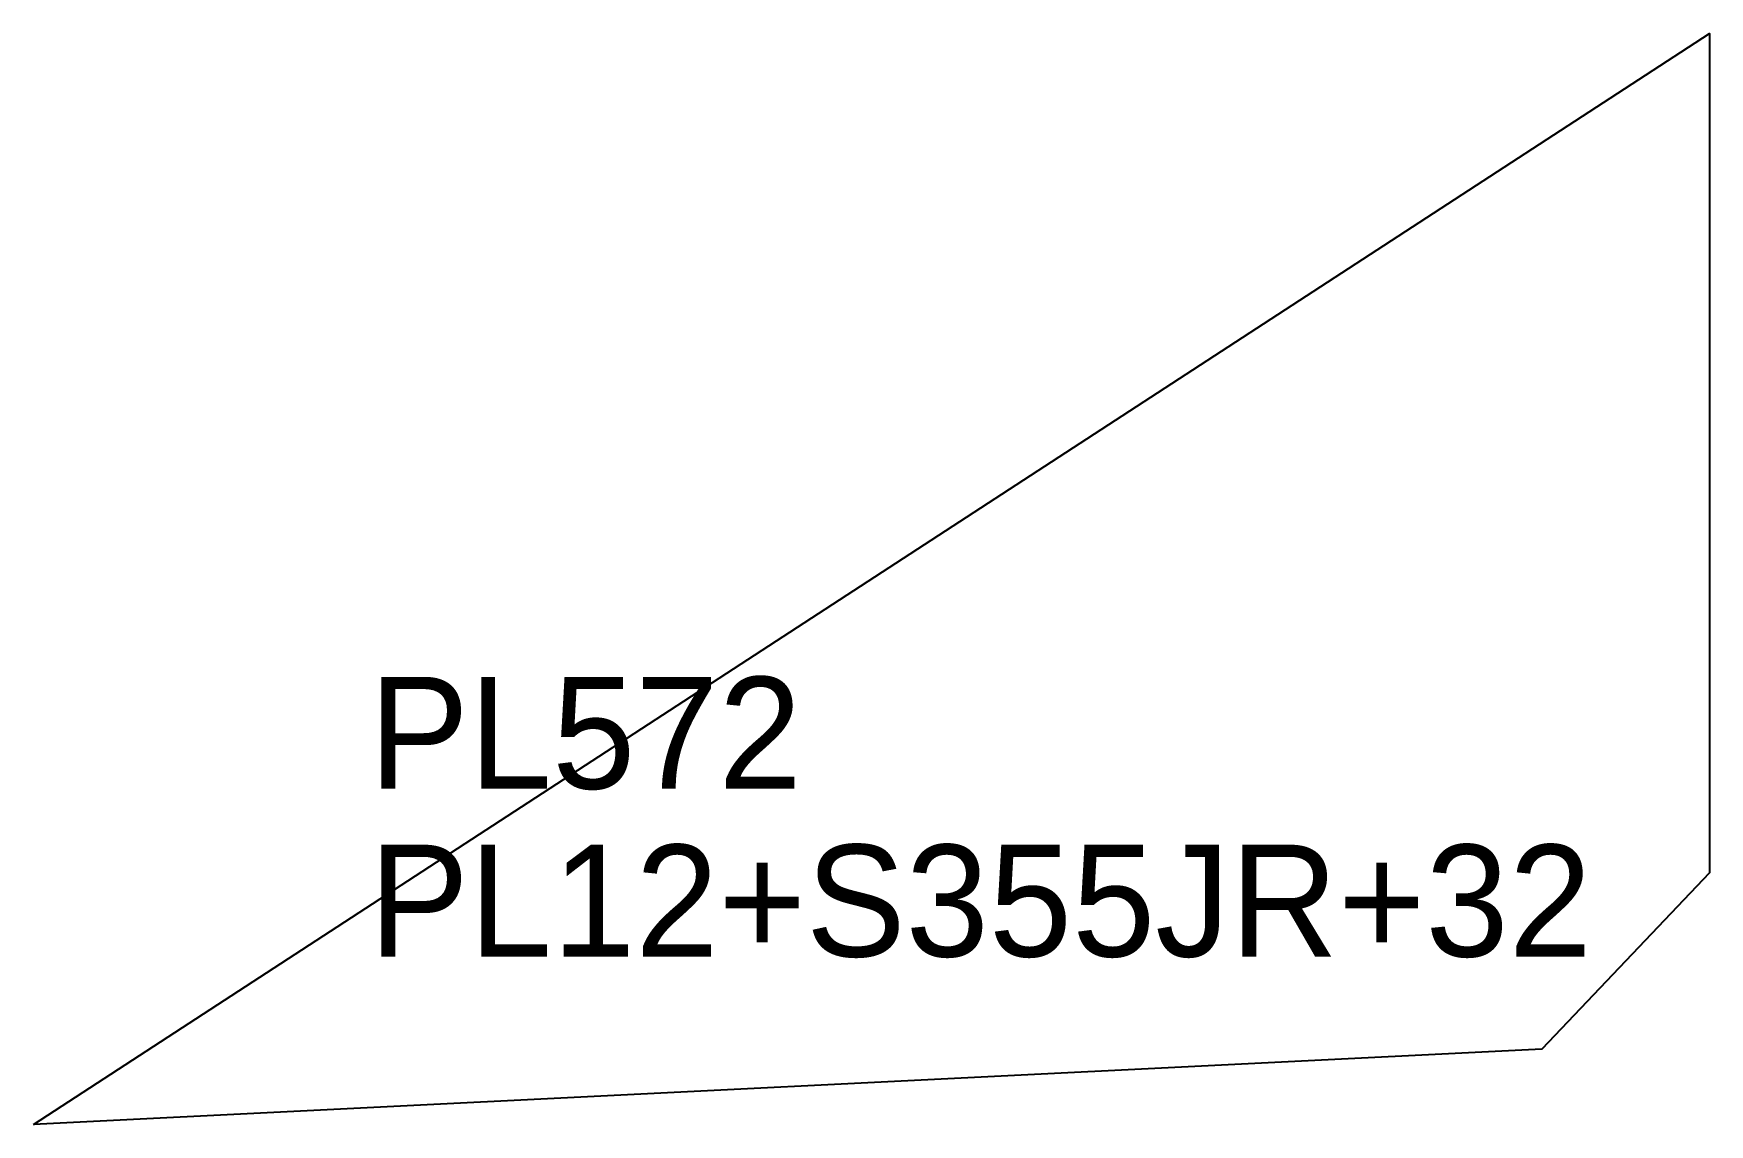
# Model space of a CAD drawing. Extents: x 0 to 150, y 0 to 97.
import ezdxf

# ---------------------------------------------------------------- set-up
doc = ezdxf.new("R2010")
doc.units = 0
for name, color, linetype in [('CUT', 7, 'CONTINUOUS'), ('SCRIBE', 3, 'CONTINUOUS'), ('TEXT', 7, 'CONTINUOUS')]:
    doc.layers.add(name, color=color, linetype=linetype)

msp = doc.modelspace()

# ---------------------------------------------------------------- linework, layer by layer
at = {"layer": 'CUT', "color": 7, "linetype": 'CONTINUOUS'}
msp.add_lwpolyline([(0, 0), (149.81, 97.49), (149.81, 22.49), (134.83, 6.74)], close=True, dxfattribs=at)

# ---------------------------------------------------------------- texts
at = {"layer": 'SCRIBE', "color": 3}
msp.add_text('PL572', height=10, dxfattribs=at).set_placement((30, 30))
at = {"layer": 'TEXT', "color": 7}
msp.add_text('PL12+S355JR+32', height=10, dxfattribs=at).set_placement((30, 15))

doc.saveas('drawing.dxf')
